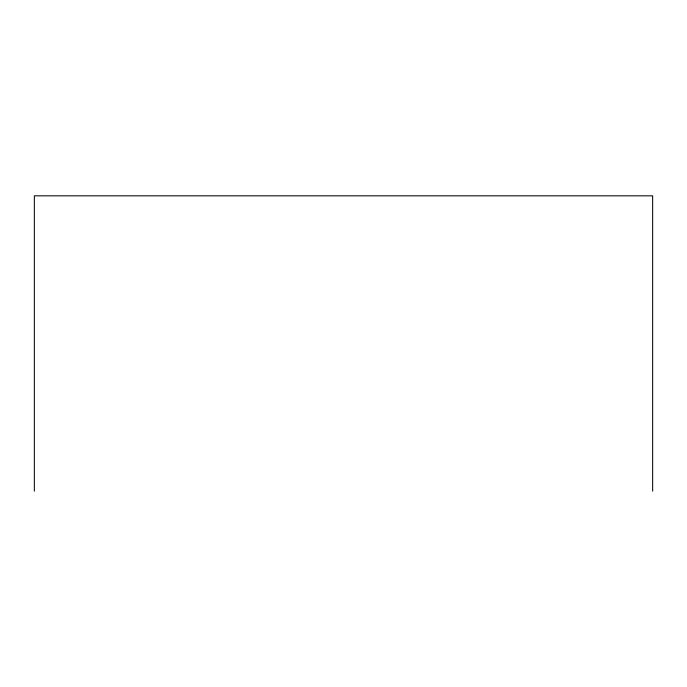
<?xml version="1.0" encoding="UTF-8"?>
<svg xmlns="http://www.w3.org/2000/svg" width="687" height="687" viewBox="0 0 687 687"><rect width="100%" height="100%" fill="white"/><g stroke="black" fill="none" stroke-linecap="round" stroke-linejoin="round"><path stroke-width="1.03" d="M652.65 491.171L652.65 195.829L34.35 195.829L34.35 491.171"/></g></svg>
